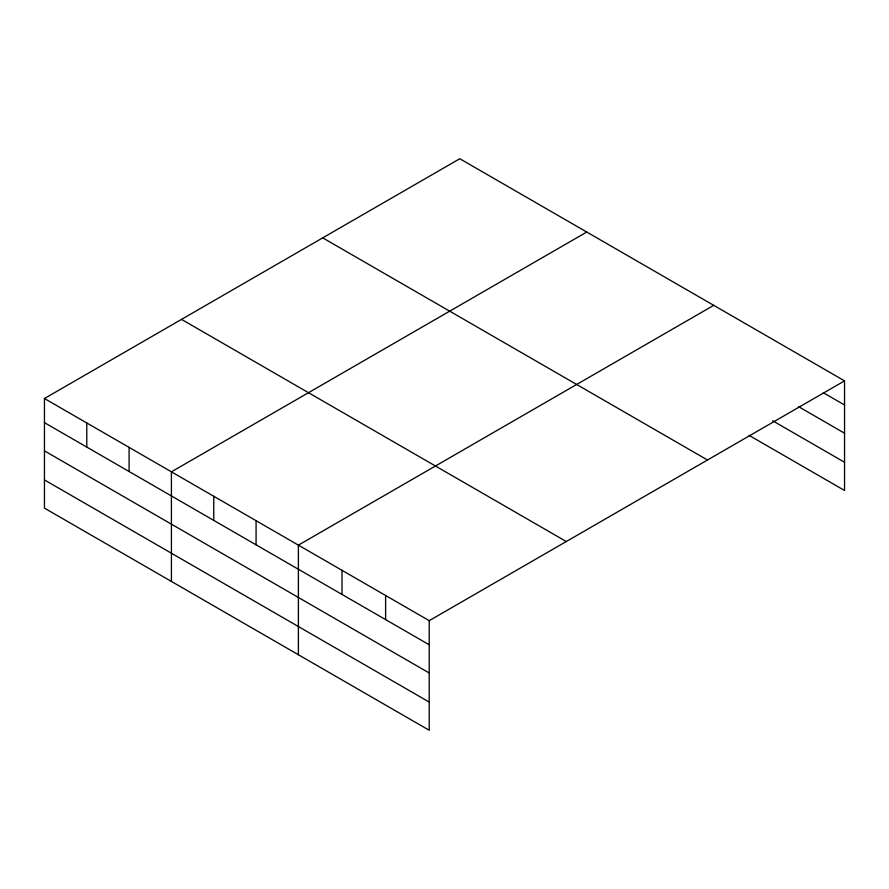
<?xml version="1.0" encoding="UTF-8"?>
<svg xmlns="http://www.w3.org/2000/svg" width="889" height="889" viewBox="0 0 889 889"><rect width="100%" height="100%" fill="white"/><g stroke="black" fill="none" stroke-linecap="round" stroke-linejoin="round"><path stroke-width="1.33" d="M844.55 380.87L459.78 158.731L44.45 398.516L44.45 508.13L429.22 730.269L429.22 620.666L844.55 380.87L844.55 490.484L749.083 435.366M586.751 232.04L171.421 471.826L171.421 581.439M713.734 305.338L298.393 545.135L298.393 654.737M823.336 392.749L844.55 404.995M798.589 406.673L844.55 433.21M772.652 420.764L844.55 462.269M322.718 237.863L707.488 460.002M181.512 319.384L566.282 541.534M44.45 398.516L429.22 620.666M44.45 422.642L429.22 644.781M44.45 450.856L429.22 672.995M44.45 479.916L429.22 702.066M385.615 595.486L385.615 619.611M342.009 570.305L342.009 594.43M256.076 520.698L256.076 544.824M213.749 496.262L213.749 520.387M129.094 447.389L129.094 471.514M86.778 422.953L86.778 447.078"/></g></svg>
